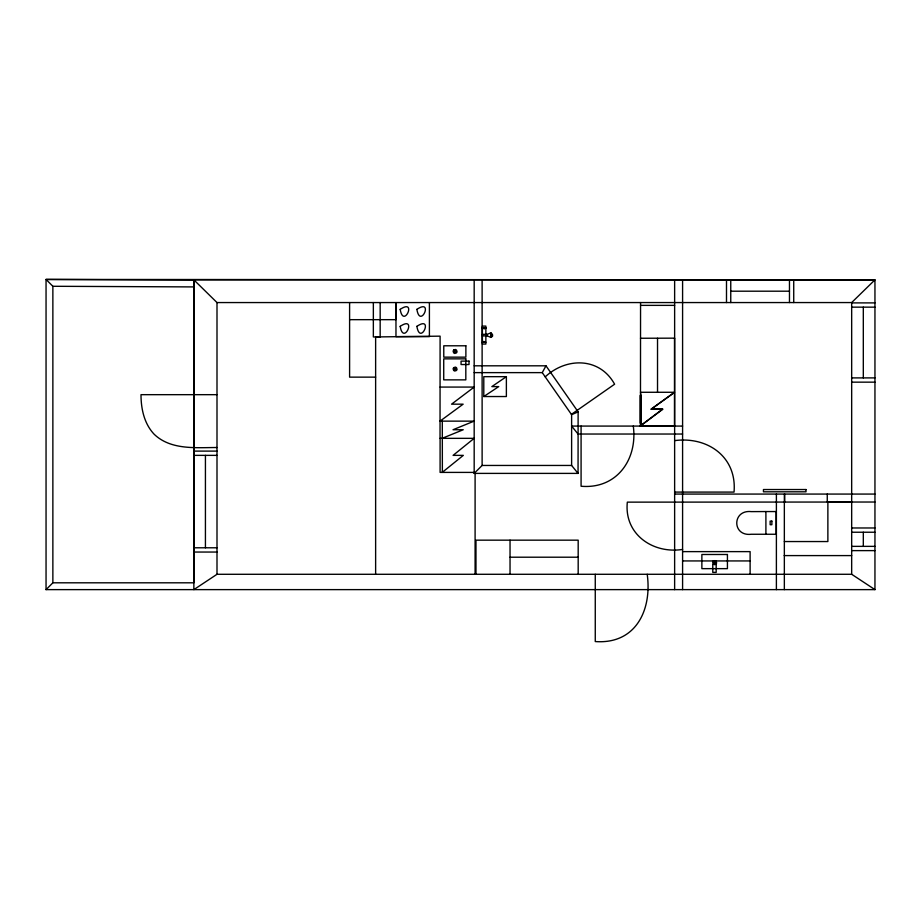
<?xml version="1.0" encoding="UTF-8"?>
<svg xmlns="http://www.w3.org/2000/svg" width="921" height="921" viewBox="0 0 921 921"><rect width="100%" height="100%" fill="white"/><g stroke="black" fill="none" stroke-linecap="round" stroke-linejoin="round"><path stroke-width="1.38" d="M193.94 286.915L52.865 286.281L46.05 279.443L193.963 280.099L193.859 582.809L52.865 582.809L46.05 589.624L874.95 589.624L874.95 279.846L46.05 279.443L46.05 589.624M484.227 342.059L483.824 341.38L484.158 342.232M474.177 372.625L542.262 372.625L545.98 365.81L578.123 411.871L578.054 473.394L474.177 473.394L474.177 279.846M474.177 473.394L482.12 465.45L482.12 279.846M193.859 279.846L216.999 302.56L851.672 302.56L874.95 279.846L193.859 279.846L193.859 589.624L216.999 574.29L851.672 574.278L874.95 589.624M442.207 472.404L463.321 455.365L453.097 455.365L474.165 438.338L440.031 438.338L440.1 336.153L375.63 336.948L375.63 574.29M640.556 302.56L640.463 425.801L662.717 409.039L651.251 409.039L674.529 392.277L640.463 392.277M640.245 426.078L662.683 409.327L651.066 409.327L674.253 392.565M440.1 421.093L463.148 404.169L451.566 404.169L474.165 387.073L440.1 387.073M545.22 376.862C566.242 357.267 599.617 356.991 614.606 384.207L571.4 414.369M506.377 376.666L491.849 386.601L498.733 386.601L483.79 396.537L483.79 376.666L506.377 376.666L506.377 396.537L483.79 396.537M578.054 473.394L571.619 465.45L571.619 414.692L578.123 411.871M474.096 421.139L453.028 429.739L463.251 429.739L442.126 438.338M851.672 502.026L827.875 502.026L827.875 541.548L784.347 541.548M765.904 511.558L751.271 511.615C732.022 509.474 731.861 536.575 751.271 534.261L776.115 534.261L776.115 511.558L765.904 511.558L765.904 534.261M730.756 291.197L789.47 291.197M851.672 302.894L874.95 302.894M640.521 305.369L674.633 305.369M851.672 307.154L874.95 307.154M349.6 319.668L395.938 319.668L395.938 302.629M482.397 327.98L485.862 327.98M482.397 328.037L485.862 328.037M482.397 334.346L487.29 334.346L490.905 332.78L492.62 334.91L492.505 336.303L490.905 337.431L487.29 335.877L482.397 335.877M640.486 338.26L674.586 338.157M482.397 342.232L485.862 342.232M474.177 365.81L545.98 365.81M375.63 377.138L349.6 377.138L349.6 302.56M851.672 377.898L874.95 377.898M851.672 382.157L874.95 382.157M216.999 394.672L141.005 394.672C140.994 408.809 144.206 423.775 154.221 434.309C170.915 450.242 195.897 447.537 216.999 447.525M440.031 421.139L474.165 421.139M640.463 425.801L674.529 425.801L674.563 338.26M682.588 426.078L571.619 426.078L578.054 434.033L682.588 434.033M674.633 440.629C707.489 436.197 737.111 456.874 734.037 492.09L674.633 492.09M193.859 451.106L216.999 451.106M193.859 455.365L216.999 455.365M482.12 465.45L571.619 465.45M474.165 472.404L440.1 472.404L440.1 438.338M674.633 494.07L874.95 494.07M874.95 502.026L627.328 502.141C623.92 534.203 652.897 554.097 682.588 549.434M851.672 527.975L874.95 527.975M851.672 532.234L874.95 532.234M851.672 546.36L874.95 546.36M193.859 547.788L216.999 547.788M851.672 550.62L874.95 550.62M682.588 551.621L750.108 551.621L750.12 574.267M193.859 552.047L216.999 552.047M784.185 555.593L851.672 555.593M510.038 557.205L578.181 557.205M682.588 560.935L750.12 560.935M542.262 372.625L571.619 414.692M863.311 307.154L863.311 377.898M863.311 532.234L863.311 546.36M851.672 302.56L851.672 574.29M827.265 494.07L827.265 502.026M793.729 279.846L793.729 302.56M789.47 279.846L789.47 302.56M784.727 494.07L784.727 502.026M784.347 494.07L784.347 589.624M776.391 494.07L776.391 589.624M730.756 279.846L730.756 302.56M726.496 279.846L726.496 302.56M682.588 279.846L682.588 589.624M674.633 279.846L674.633 589.624M657.525 338.26L657.525 392.277M647.21 574.29C652.149 609.921 635.812 644.516 595.265 641.557L595.265 574.29M640.809 393.785L640.809 424.293M633.291 426.078C637.769 459.395 616.748 489.373 581.082 486.242L581.082 426.078M578.181 574.244L578.181 540.167L475.973 540.167L475.973 574.244M510.038 540.167L510.038 574.244M486.944 334.346L486.944 335.877M485.862 334.346L485.862 326.103L482.397 326.103L482.397 344.051L485.862 344.051L485.862 335.877M475.098 473.394L475.098 574.29M442.299 421.139L442.368 472.404M429.405 302.583L429.405 336.625L395.972 336.625L395.972 302.583M380.166 302.56L380.166 336.948L373.35 336.948L373.35 302.56M216.999 302.56L216.999 574.29M205.429 455.365L205.429 547.788M52.865 286.281L52.865 582.809M400.186 309.375C403.582 329.603 417.501 297.713 400.186 309.375M400.186 326.356C403.582 346.584 417.501 314.694 400.186 326.356M416.879 309.375C420.275 329.603 434.194 297.713 416.879 309.375M416.879 326.356C420.275 346.584 434.194 314.694 416.879 326.356M491.883 335.451C489.822 341.587 490.789 327.968 491.883 335.451M484.158 328.037C483.18 329.119 485.137 329.258 484.158 328.037M713.245 561.177L712.67 562.236L713.245 563.986L714.305 564.573L716.054 563.986L716.642 562.927L716.054 561.177L714.995 560.601L713.245 561.177M453.673 350.061L453.097 351.12L453.673 352.87L454.732 353.457L456.494 352.87L457.069 351.822L456.494 350.061L455.435 349.485L453.673 350.061M454.283 350.671L454.283 352.271L455.883 352.271L455.883 350.671L454.283 350.671M453.673 367.663L453.097 368.722L453.673 370.472L454.732 371.059L456.494 370.472L457.069 369.425L456.494 367.663L455.435 367.088L453.673 367.663M454.283 368.273L454.283 369.874L455.883 369.874L455.883 368.273L454.283 368.273M713.856 561.775L713.856 563.387L715.456 563.387L715.456 561.775L713.856 561.775M465.876 345.789L443.772 345.789L443.772 357.152L465.876 357.152L465.876 345.789M465.819 358.856L443.726 358.856L443.726 379.866L465.819 379.866L465.819 358.856M469.019 361.124L461.064 361.124L461.064 364.532L469.019 364.532L469.019 361.124M641.143 395.523L640.176 395.523L640.176 423.119L641.143 423.119L641.143 395.523M806.002 489.535L763.451 489.535L763.451 491.802L806.002 491.802L806.002 489.535M771.867 521.113L770.152 521.113L770.152 524.717L771.867 524.717L771.867 521.113M727.429 554.488L701.871 554.488L701.871 568.648L727.429 568.648L727.429 554.488M716.181 564.412L712.773 564.412L712.773 572.367L716.181 572.367L716.181 564.412"/></g></svg>
